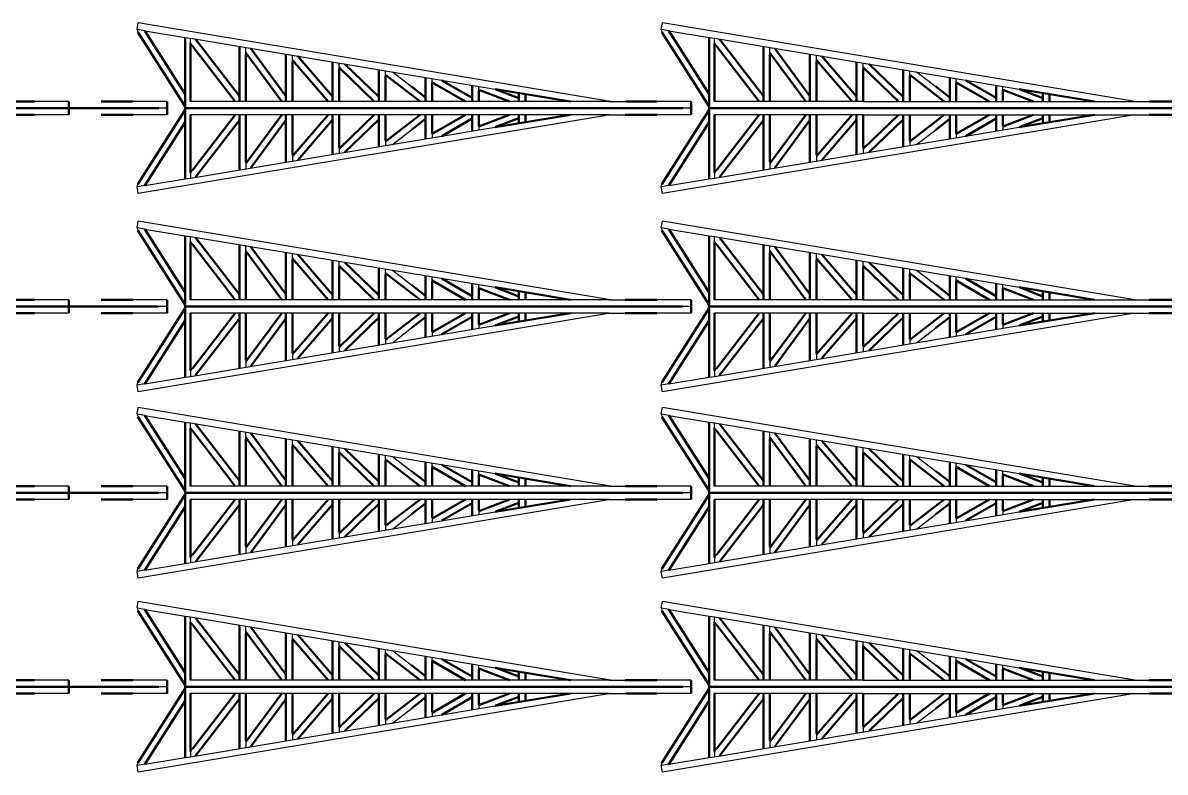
# Model space of a CAD drawing. Header units: centimetres. Extents: x 87 to 195, y 102 to 162.
# Drawn here: x 134.23 to 146.09, y 132.76 to 140.54 of the extents above; entities that cross this region are included whole.
import ezdxf

# ---------------------------------------------------------------- set-up
doc = ezdxf.new("R2010")
doc.units = ezdxf.units.CM

msp = doc.modelspace()

# ---------------------------------------------------------------- linework, layer by layer
for p, q in [((135.418, 140.47), (135.429, 140.538)), ((135.418, 140.47), (135.424, 140.442)), ((135.418, 140.468), (135.418, 140.468)), ((135.497, 140.455), (135.418, 140.468)), ((140.333, 139.721), (135.429, 140.538)), ((135.497, 140.455), (135.914, 140.386)), ((140.859, 140.47), (140.871, 140.538)), ((140.859, 140.47), (140.866, 140.442)), ((140.86, 140.468), (140.86, 140.468)), ((140.939, 140.455), (140.86, 140.468)), ((145.775, 139.721), (140.871, 140.538)), ((140.939, 140.455), (141.356, 140.386)), ((135.914, 140.386), (135.971, 140.378)), ((135.971, 140.322), (135.971, 140.378)), ((135.971, 140.378), (139.134, 139.851)), ((135.971, 140.322), (135.994, 140.293)), ((136.021, 140.37), (136.023, 140.368)), ((141.356, 140.386), (141.413, 140.378)), ((141.413, 140.322), (141.413, 140.378)), ((141.413, 140.378), (144.576, 139.851)), ((141.413, 140.322), (141.436, 140.293)), ((141.463, 140.37), (141.465, 140.368)), ((136.478, 140.292), (136.478, 140.294)), ((136.546, 140.209), (136.546, 140.282)), ((136.595, 140.274), (136.596, 140.272)), ((136.961, 140.211), (136.961, 140.213)), ((141.919, 140.292), (141.919, 140.294)), ((141.988, 140.209), (141.988, 140.282)), ((142.036, 140.274), (142.038, 140.272)), ((142.403, 140.211), (142.403, 140.213)), ((137.03, 140.136), (137.03, 140.202)), ((137.083, 140.193), (137.085, 140.191)), ((137.445, 140.131), (137.445, 140.132)), ((137.513, 140.062), (137.513, 140.121)), ((137.573, 140.111), (137.575, 140.109)), ((142.471, 140.136), (142.471, 140.202)), ((142.524, 140.193), (142.526, 140.191)), ((142.886, 140.131), (142.886, 140.132)), ((142.955, 140.062), (142.955, 140.121)), ((143.015, 140.111), (143.017, 140.109)), ((137.928, 140.05), (137.928, 140.052)), ((137.997, 139.988), (137.997, 140.04)), ((138.069, 140.028), (138.267, 139.876)), ((138.412, 139.969), (138.412, 139.971)), ((143.37, 140.05), (143.37, 140.052)), ((143.439, 139.988), (143.439, 140.04)), ((143.51, 140.028), (143.709, 139.876)), ((143.854, 139.969), (143.854, 139.971)), ((138.481, 139.914), (138.481, 139.96)), ((138.577, 139.944), (138.582, 139.941)), ((138.896, 139.889), (138.896, 139.891)), ((138.964, 139.838), (138.964, 139.879)), ((139.134, 139.851), (139.143, 139.847)), ((143.922, 139.914), (143.922, 139.96)), ((144.019, 139.944), (144.023, 139.941)), ((144.337, 139.889), (144.337, 139.891)), ((144.406, 139.838), (144.406, 139.879)), ((144.576, 139.851), (144.585, 139.847)), ((134.707, 139.721), (134.35, 139.721)), ((134.707, 139.652), (134.619, 139.652)), ((134.707, 139.718), (134.707, 139.721)), ((134.707, 139.655), (134.707, 139.649)), ((135.73, 139.721), (135.373, 139.721)), ((135.73, 139.652), (135.642, 139.652)), ((135.73, 139.718), (135.73, 139.721)), ((135.73, 139.655), (135.73, 139.649)), ((135.914, 139.67), (135.914, 139.675)), ((135.914, 139.634), (135.914, 139.629)), ((135.971, 139.718), (135.971, 139.721)), ((137.388, 139.721), (135.971, 139.721)), ((137.4, 139.721), (137.388, 139.721)), ((140.316, 139.721), (137.4, 139.721)), ((137.513, 139.721), (137.511, 139.721)), ((140.316, 139.721), (140.485, 139.721)), ((141.171, 139.721), (140.814, 139.721)), ((141.171, 139.652), (141.083, 139.652)), ((141.171, 139.718), (141.171, 139.721)), ((141.171, 139.655), (141.171, 139.649)), ((141.356, 139.67), (141.356, 139.675)), ((141.356, 139.634), (141.356, 139.629)), ((141.413, 139.718), (141.413, 139.721)), ((142.83, 139.721), (141.413, 139.721)), ((142.841, 139.721), (142.83, 139.721)), ((142.952, 139.721), (142.841, 139.721)), ((142.955, 139.721), (142.952, 139.721)), ((142.955, 139.721), (145.758, 139.721)), ((145.758, 139.721), (145.927, 139.721)), ((134.707, 139.583), (134.35, 139.583)), ((134.707, 139.586), (134.707, 139.583)), ((135.73, 139.583), (135.373, 139.583)), ((140.333, 139.583), (135.429, 138.766)), ((135.73, 139.586), (135.73, 139.583)), ((135.971, 139.586), (135.971, 139.583)), ((137.388, 139.583), (135.971, 139.583)), ((137.4, 139.583), (137.388, 139.583)), ((140.316, 139.583), (137.4, 139.583)), ((137.513, 139.583), (137.511, 139.583)), ((140.316, 139.583), (140.485, 139.583)), ((141.171, 139.583), (140.814, 139.583)), ((145.775, 139.583), (140.871, 138.766)), ((141.171, 139.586), (141.171, 139.583)), ((141.413, 139.586), (141.413, 139.583)), ((142.83, 139.583), (141.413, 139.583)), ((142.841, 139.583), (142.83, 139.583)), ((142.952, 139.583), (142.841, 139.583)), ((142.955, 139.583), (142.952, 139.583)), ((142.955, 139.583), (145.758, 139.583)), ((145.758, 139.583), (145.927, 139.583)), ((135.971, 138.926), (139.134, 139.453)), ((138.069, 139.276), (138.267, 139.428)), ((138.481, 139.39), (138.481, 139.344)), ((138.896, 139.415), (138.896, 139.413)), ((138.964, 139.466), (138.964, 139.425)), ((139.134, 139.453), (139.143, 139.457)), ((141.413, 138.926), (144.576, 139.453)), ((143.51, 139.276), (143.709, 139.428)), ((143.922, 139.39), (143.922, 139.344)), ((144.337, 139.415), (144.337, 139.413)), ((144.406, 139.466), (144.406, 139.425)), ((144.576, 139.453), (144.585, 139.457)), ((137.997, 139.316), (137.997, 139.264)), ((138.412, 139.335), (138.412, 139.333)), ((138.577, 139.36), (138.582, 139.363)), ((143.439, 139.316), (143.439, 139.264)), ((143.854, 139.335), (143.854, 139.333)), ((144.019, 139.36), (144.023, 139.363)), ((137.03, 139.168), (137.03, 139.102)), ((137.445, 139.173), (137.445, 139.172)), ((137.513, 139.242), (137.513, 139.183)), ((137.573, 139.193), (137.575, 139.195)), ((137.928, 139.254), (137.928, 139.252)), ((142.471, 139.168), (142.471, 139.102)), ((142.886, 139.173), (142.886, 139.172)), ((142.955, 139.242), (142.955, 139.183)), ((143.015, 139.193), (143.017, 139.195)), ((143.37, 139.254), (143.37, 139.252)), ((136.546, 139.095), (136.546, 139.022)), ((136.595, 139.03), (136.596, 139.032)), ((136.961, 139.093), (136.961, 139.091)), ((137.083, 139.111), (137.085, 139.113)), ((141.988, 139.095), (141.988, 139.022)), ((142.036, 139.03), (142.038, 139.032)), ((142.403, 139.093), (142.403, 139.091)), ((142.524, 139.111), (142.526, 139.113)), ((135.497, 138.849), (135.914, 138.918)), ((135.914, 138.918), (135.971, 138.926)), ((135.971, 138.982), (135.994, 139.011)), ((135.971, 138.982), (135.971, 138.926)), ((136.021, 138.934), (136.023, 138.936)), ((136.478, 139.012), (136.478, 139.01)), ((140.939, 138.849), (141.356, 138.918)), ((141.356, 138.918), (141.413, 138.926)), ((141.413, 138.982), (141.436, 139.011)), ((141.413, 138.982), (141.413, 138.926)), ((141.463, 138.934), (141.465, 138.936)), ((141.919, 139.012), (141.919, 139.01)), ((135.418, 138.834), (135.424, 138.862)), ((135.497, 138.849), (135.418, 138.836)), ((135.418, 138.836), (135.418, 138.836)), ((135.429, 138.766), (135.418, 138.834)), ((140.859, 138.834), (140.866, 138.862)), ((140.871, 138.766), (140.859, 138.834)), ((140.939, 138.849), (140.86, 138.836)), ((140.86, 138.836), (140.86, 138.836)), ((135.418, 138.411), (135.429, 138.479)), ((140.333, 137.662), (135.429, 138.479)), ((140.859, 138.411), (140.871, 138.479)), ((145.775, 137.662), (140.871, 138.479)), ((135.418, 138.409), (135.418, 138.409)), ((135.418, 138.409), (135.424, 138.383)), ((135.497, 138.396), (135.418, 138.409)), ((135.497, 138.396), (135.914, 138.327)), ((135.914, 138.327), (135.971, 138.319)), ((135.971, 138.264), (135.971, 138.319)), ((135.971, 138.319), (139.134, 137.792)), ((136.021, 138.311), (136.023, 138.309)), ((140.86, 138.409), (140.86, 138.409)), ((140.86, 138.409), (140.866, 138.383)), ((140.939, 138.396), (140.86, 138.409)), ((140.939, 138.396), (141.356, 138.327)), ((141.356, 138.327), (141.413, 138.319)), ((141.413, 138.264), (141.413, 138.319)), ((141.413, 138.319), (144.576, 137.792)), ((141.463, 138.311), (141.465, 138.309)), ((135.971, 138.264), (135.994, 138.234)), ((136.478, 138.233), (136.478, 138.235)), ((136.546, 138.15), (136.546, 138.223)), ((136.595, 138.215), (136.596, 138.213)), ((141.413, 138.264), (141.436, 138.234)), ((141.919, 138.233), (141.919, 138.235)), ((141.988, 138.15), (141.988, 138.223)), ((142.036, 138.215), (142.038, 138.213)), ((136.961, 138.152), (136.961, 138.154)), ((137.03, 138.077), (137.03, 138.143)), ((137.083, 138.134), (137.085, 138.132)), ((137.445, 138.072), (137.445, 138.074)), ((142.403, 138.152), (142.403, 138.154)), ((142.471, 138.077), (142.471, 138.143)), ((142.524, 138.134), (142.526, 138.132)), ((142.886, 138.072), (142.886, 138.074)), ((137.513, 138.003), (137.513, 138.062)), ((137.573, 138.052), (137.575, 138.05)), ((137.928, 137.991), (137.928, 137.993)), ((137.997, 137.929), (137.997, 137.982)), ((138.069, 137.97), (138.267, 137.817)), ((142.955, 138.003), (142.955, 138.062)), ((143.015, 138.052), (143.017, 138.05)), ((143.37, 137.991), (143.37, 137.993)), ((143.439, 137.929), (143.439, 137.982)), ((143.51, 137.97), (143.709, 137.817)), ((138.412, 137.91), (138.412, 137.912)), ((138.481, 137.855), (138.481, 137.901)), ((138.577, 137.885), (138.582, 137.882)), ((138.896, 137.83), (138.896, 137.832)), ((143.854, 137.91), (143.854, 137.912)), ((143.922, 137.855), (143.922, 137.901)), ((144.019, 137.885), (144.023, 137.882)), ((144.337, 137.83), (144.337, 137.832)), ((138.964, 137.779), (138.964, 137.82)), ((139.134, 137.792), (139.143, 137.789)), ((144.406, 137.779), (144.406, 137.82)), ((144.576, 137.792), (144.585, 137.789)), ((134.707, 137.662), (134.35, 137.662)), ((134.707, 137.659), (134.707, 137.662)), ((134.707, 137.596), (134.707, 137.59)), ((135.73, 137.662), (135.373, 137.662)), ((135.73, 137.659), (135.73, 137.662)), ((135.73, 137.596), (135.73, 137.59)), ((135.914, 137.611), (135.914, 137.616)), ((135.971, 137.659), (135.971, 137.662)), ((137.388, 137.662), (135.971, 137.662)), ((137.4, 137.662), (137.388, 137.662)), ((140.316, 137.662), (137.4, 137.662)), ((137.513, 137.662), (137.511, 137.662)), ((140.316, 137.662), (140.485, 137.662)), ((141.171, 137.662), (140.814, 137.662)), ((141.171, 137.659), (141.171, 137.662)), ((141.171, 137.596), (141.171, 137.59)), ((141.356, 137.611), (141.356, 137.616)), ((141.413, 137.659), (141.413, 137.662)), ((142.83, 137.662), (141.413, 137.662)), ((142.841, 137.662), (142.83, 137.662)), ((142.952, 137.662), (142.841, 137.662)), ((142.955, 137.662), (142.952, 137.662)), ((142.955, 137.662), (145.758, 137.662)), ((145.758, 137.662), (145.927, 137.662)), ((134.707, 137.525), (134.35, 137.525)), ((134.707, 137.593), (134.619, 137.593)), ((134.707, 137.527), (134.707, 137.525)), ((135.73, 137.525), (135.373, 137.525)), ((140.333, 137.525), (135.429, 136.707)), ((135.73, 137.593), (135.642, 137.593)), ((135.73, 137.527), (135.73, 137.525)), ((135.914, 137.575), (135.914, 137.57)), ((135.971, 137.527), (135.971, 137.525)), ((137.388, 137.525), (135.971, 137.525)), ((137.4, 137.525), (137.388, 137.525)), ((140.316, 137.525), (137.4, 137.525)), ((137.513, 137.525), (137.511, 137.525)), ((140.316, 137.525), (140.485, 137.525)), ((141.171, 137.525), (140.814, 137.525)), ((145.775, 137.525), (140.871, 136.707)), ((141.171, 137.593), (141.083, 137.593)), ((141.171, 137.527), (141.171, 137.525)), ((141.356, 137.575), (141.356, 137.57)), ((141.413, 137.527), (141.413, 137.525)), ((142.83, 137.525), (141.413, 137.525)), ((142.841, 137.525), (142.83, 137.525)), ((142.952, 137.525), (142.841, 137.525)), ((142.955, 137.525), (142.952, 137.525)), ((142.955, 137.525), (145.758, 137.525)), ((145.758, 137.525), (145.927, 137.525)), ((135.971, 136.867), (139.134, 137.394)), ((138.069, 137.217), (138.267, 137.37)), ((138.964, 137.407), (138.964, 137.366)), ((139.134, 137.394), (139.143, 137.398)), ((141.413, 136.867), (144.576, 137.394)), ((143.51, 137.217), (143.709, 137.37)), ((144.406, 137.407), (144.406, 137.366)), ((144.576, 137.394), (144.585, 137.398)), ((137.997, 137.257), (137.997, 137.205)), ((138.412, 137.276), (138.412, 137.274)), ((138.481, 137.331), (138.481, 137.285)), ((138.577, 137.301), (138.582, 137.304)), ((138.896, 137.356), (138.896, 137.354)), ((143.439, 137.257), (143.439, 137.205)), ((143.854, 137.276), (143.854, 137.274)), ((143.922, 137.331), (143.922, 137.285)), ((144.019, 137.301), (144.023, 137.304)), ((144.337, 137.356), (144.337, 137.354)), ((137.513, 137.183), (137.513, 137.124)), ((137.573, 137.134), (137.575, 137.136)), ((137.928, 137.195), (137.928, 137.193)), ((142.955, 137.183), (142.955, 137.124)), ((143.015, 137.134), (143.017, 137.136)), ((143.37, 137.195), (143.37, 137.193)), ((136.546, 137.036), (136.546, 136.963)), ((136.961, 137.034), (136.961, 137.032)), ((137.03, 137.109), (137.03, 137.044)), ((137.083, 137.052), (137.085, 137.055)), ((137.445, 137.115), (137.445, 137.113)), ((141.988, 137.036), (141.988, 136.963)), ((142.403, 137.034), (142.403, 137.032)), ((142.471, 137.109), (142.471, 137.044)), ((142.524, 137.052), (142.526, 137.055)), ((142.886, 137.115), (142.886, 137.113)), ((135.971, 136.923), (135.994, 136.952)), ((135.971, 136.923), (135.971, 136.867)), ((136.478, 136.953), (136.478, 136.952)), ((136.595, 136.971), (136.596, 136.973)), ((141.413, 136.923), (141.436, 136.952)), ((141.413, 136.923), (141.413, 136.867)), ((141.919, 136.953), (141.919, 136.952)), ((142.036, 136.971), (142.038, 136.973)), ((135.418, 136.775), (135.424, 136.803)), ((135.497, 136.79), (135.418, 136.777)), ((135.418, 136.777), (135.418, 136.777)), ((135.429, 136.707), (135.418, 136.775)), ((135.497, 136.79), (135.914, 136.859)), ((135.914, 136.859), (135.971, 136.867)), ((136.021, 136.875), (136.023, 136.878)), ((140.859, 136.775), (140.866, 136.803)), ((140.871, 136.707), (140.859, 136.775)), ((140.939, 136.79), (140.86, 136.777)), ((140.86, 136.777), (140.86, 136.777)), ((140.939, 136.79), (141.356, 136.859)), ((141.356, 136.859), (141.413, 136.867)), ((141.463, 136.875), (141.465, 136.878)), ((135.418, 136.477), (135.429, 136.545)), ((140.333, 135.727), (135.429, 136.545)), ((140.859, 136.477), (140.871, 136.545)), ((145.775, 135.727), (140.871, 136.545)), ((135.418, 136.477), (135.418, 136.475)), ((135.418, 136.475), (135.418, 136.475)), ((135.418, 136.475), (135.424, 136.448)), ((135.497, 136.462), (135.418, 136.475)), ((135.497, 136.462), (135.914, 136.392)), ((140.859, 136.477), (140.86, 136.475)), ((140.86, 136.475), (140.86, 136.475)), ((140.86, 136.475), (140.866, 136.448)), ((140.939, 136.462), (140.86, 136.475)), ((140.939, 136.462), (141.356, 136.392)), ((135.914, 136.392), (135.971, 136.385)), ((135.971, 136.329), (135.971, 136.385)), ((135.971, 136.385), (139.134, 135.858)), ((135.971, 136.329), (135.994, 136.299)), ((136.021, 136.376), (136.023, 136.374)), ((136.478, 136.298), (136.478, 136.3)), ((141.356, 136.392), (141.413, 136.385)), ((141.413, 136.329), (141.413, 136.385)), ((141.413, 136.385), (144.576, 135.858)), ((141.413, 136.329), (141.436, 136.299)), ((141.463, 136.376), (141.465, 136.374)), ((141.919, 136.298), (141.919, 136.3)), ((136.546, 136.216), (136.546, 136.289)), ((136.595, 136.281), (136.596, 136.279)), ((136.961, 136.218), (136.961, 136.22)), ((137.03, 136.143), (137.03, 136.208)), ((137.083, 136.2), (137.085, 136.197)), ((141.988, 136.216), (141.988, 136.289)), ((142.036, 136.281), (142.038, 136.279)), ((142.403, 136.218), (142.403, 136.22)), ((142.471, 136.143), (142.471, 136.208)), ((142.524, 136.2), (142.526, 136.197)), ((137.445, 136.137), (137.445, 136.139)), ((137.513, 136.069), (137.513, 136.128)), ((137.573, 136.118), (137.575, 136.115)), ((137.928, 136.057), (137.928, 136.059)), ((142.886, 136.137), (142.886, 136.139)), ((142.955, 136.069), (142.955, 136.128)), ((143.015, 136.118), (143.017, 136.115)), ((143.37, 136.057), (143.37, 136.059)), ((137.997, 135.995), (137.997, 136.047)), ((138.069, 136.035), (138.267, 135.882)), ((138.412, 135.976), (138.412, 135.978)), ((138.481, 135.92), (138.481, 135.967)), ((138.577, 135.95), (138.582, 135.948)), ((143.439, 135.995), (143.439, 136.047)), ((143.51, 136.035), (143.709, 135.882)), ((143.854, 135.976), (143.854, 135.978)), ((143.922, 135.92), (143.922, 135.967)), ((144.019, 135.95), (144.023, 135.948)), ((138.896, 135.895), (138.896, 135.897)), ((138.964, 135.845), (138.964, 135.886)), ((139.134, 135.858), (139.143, 135.854)), ((144.337, 135.895), (144.337, 135.897)), ((144.406, 135.845), (144.406, 135.886)), ((144.576, 135.858), (144.585, 135.854)), ((134.707, 135.727), (134.35, 135.727)), ((134.707, 135.724), (134.707, 135.727)), ((135.73, 135.727), (135.373, 135.727)), ((135.73, 135.724), (135.73, 135.727)), ((135.971, 135.724), (135.971, 135.727)), ((137.388, 135.727), (135.971, 135.727)), ((137.4, 135.727), (137.388, 135.727)), ((140.316, 135.727), (137.4, 135.727)), ((137.513, 135.727), (137.511, 135.727)), ((140.316, 135.727), (140.485, 135.727)), ((141.171, 135.727), (140.814, 135.727)), ((141.171, 135.724), (141.171, 135.727)), ((141.413, 135.724), (141.413, 135.727)), ((142.83, 135.727), (141.413, 135.727)), ((142.841, 135.727), (142.83, 135.727)), ((142.952, 135.727), (142.841, 135.727)), ((142.955, 135.727), (142.952, 135.727)), ((142.955, 135.727), (145.758, 135.727)), ((145.758, 135.727), (145.927, 135.727)), ((134.707, 135.59), (134.35, 135.59)), ((134.707, 135.659), (134.619, 135.659)), ((134.707, 135.662), (134.707, 135.656)), ((134.707, 135.593), (134.707, 135.59)), ((135.73, 135.59), (135.373, 135.59)), ((140.333, 135.59), (135.429, 134.773)), ((135.73, 135.659), (135.642, 135.659)), ((135.73, 135.662), (135.73, 135.656)), ((135.73, 135.593), (135.73, 135.59)), ((135.914, 135.677), (135.914, 135.682)), ((135.914, 135.641), (135.914, 135.636)), ((135.971, 135.593), (135.971, 135.59)), ((137.388, 135.59), (135.971, 135.59)), ((137.4, 135.59), (137.388, 135.59)), ((140.316, 135.59), (137.4, 135.59)), ((137.513, 135.59), (137.511, 135.59)), ((140.316, 135.59), (140.485, 135.59)), ((141.171, 135.59), (140.814, 135.59)), ((145.775, 135.59), (140.871, 134.773)), ((141.171, 135.659), (141.083, 135.659)), ((141.171, 135.662), (141.171, 135.656)), ((141.171, 135.593), (141.171, 135.59)), ((141.356, 135.677), (141.356, 135.682)), ((141.356, 135.641), (141.356, 135.636)), ((141.413, 135.593), (141.413, 135.59)), ((142.83, 135.59), (141.413, 135.59)), ((142.841, 135.59), (142.83, 135.59)), ((142.952, 135.59), (142.841, 135.59)), ((142.955, 135.59), (142.952, 135.59)), ((142.955, 135.59), (145.758, 135.59)), ((145.758, 135.59), (145.927, 135.59)), ((135.971, 134.933), (139.134, 135.46)), ((138.964, 135.473), (138.964, 135.431)), ((139.134, 135.46), (139.143, 135.463)), ((141.413, 134.933), (144.576, 135.46)), ((144.406, 135.473), (144.406, 135.431)), ((144.576, 135.46), (144.585, 135.463)), ((138.069, 135.282), (138.267, 135.435)), ((138.412, 135.341), (138.412, 135.339)), ((138.481, 135.397), (138.481, 135.351)), ((138.577, 135.367), (138.582, 135.37)), ((138.896, 135.422), (138.896, 135.42)), ((143.51, 135.282), (143.709, 135.435)), ((143.854, 135.341), (143.854, 135.339)), ((143.922, 135.397), (143.922, 135.351)), ((144.019, 135.367), (144.023, 135.37)), ((144.337, 135.422), (144.337, 135.42)), ((137.513, 135.248), (137.513, 135.19)), ((137.928, 135.261), (137.928, 135.259)), ((137.997, 135.322), (137.997, 135.27)), ((142.955, 135.248), (142.955, 135.19)), ((143.37, 135.261), (143.37, 135.259)), ((143.439, 135.322), (143.439, 135.27)), ((137.03, 135.175), (137.03, 135.109)), ((137.083, 135.118), (137.085, 135.12)), ((137.445, 135.18), (137.445, 135.178)), ((137.573, 135.2), (137.575, 135.202)), ((142.471, 135.175), (142.471, 135.109)), ((142.524, 135.118), (142.526, 135.12)), ((142.886, 135.18), (142.886, 135.178)), ((143.015, 135.2), (143.017, 135.202)), ((135.971, 134.988), (135.994, 135.018)), ((135.971, 134.988), (135.971, 134.933)), ((136.478, 135.019), (136.478, 135.017)), ((136.546, 135.102), (136.546, 135.029)), ((136.595, 135.037), (136.596, 135.039)), ((136.961, 135.1), (136.961, 135.098)), ((141.413, 134.988), (141.436, 135.018)), ((141.413, 134.988), (141.413, 134.933)), ((141.919, 135.019), (141.919, 135.017)), ((141.988, 135.102), (141.988, 135.029)), ((142.036, 135.037), (142.038, 135.039)), ((142.403, 135.1), (142.403, 135.098)), ((135.418, 134.842), (135.424, 134.869)), ((135.497, 134.856), (135.914, 134.925)), ((135.914, 134.925), (135.971, 134.933)), ((136.021, 134.941), (136.023, 134.943)), ((140.86, 134.842), (140.866, 134.869)), ((140.939, 134.856), (141.356, 134.925)), ((141.356, 134.925), (141.413, 134.933)), ((141.463, 134.941), (141.465, 134.943)), ((135.497, 134.856), (135.418, 134.842)), ((135.418, 134.842), (135.418, 134.842)), ((135.429, 134.773), (135.418, 134.84)), ((140.871, 134.773), (140.859, 134.84)), ((140.939, 134.856), (140.86, 134.842)), ((140.86, 134.842), (140.86, 134.842)), ((135.418, 134.462), (135.429, 134.529)), ((140.333, 133.712), (135.429, 134.529)), ((140.859, 134.462), (140.871, 134.529)), ((145.775, 133.712), (140.871, 134.529)), ((135.418, 134.46), (135.418, 134.46)), ((135.418, 134.46), (135.424, 134.433)), ((135.497, 134.447), (135.418, 134.46)), ((135.497, 134.447), (135.914, 134.377)), ((140.86, 134.46), (140.86, 134.46)), ((140.86, 134.46), (140.866, 134.433)), ((140.939, 134.447), (140.86, 134.46)), ((140.939, 134.447), (141.356, 134.377)), ((135.914, 134.377), (135.971, 134.369)), ((135.971, 134.314), (135.971, 134.369)), ((135.971, 134.369), (139.134, 133.842)), ((135.971, 134.314), (135.994, 134.284)), ((136.021, 134.361), (136.023, 134.359)), ((136.478, 134.283), (136.478, 134.285)), ((136.546, 134.2), (136.546, 134.274)), ((141.356, 134.377), (141.413, 134.369)), ((141.413, 134.314), (141.413, 134.369)), ((141.413, 134.369), (144.576, 133.842)), ((141.413, 134.314), (141.436, 134.284)), ((141.463, 134.361), (141.465, 134.359)), ((141.919, 134.283), (141.919, 134.285)), ((141.988, 134.2), (141.988, 134.274)), ((136.595, 134.266), (136.596, 134.263)), ((136.961, 134.203), (136.961, 134.204)), ((137.03, 134.127), (137.03, 134.193)), ((137.083, 134.184), (137.085, 134.182)), ((142.036, 134.266), (142.038, 134.263)), ((142.403, 134.203), (142.403, 134.204)), ((142.471, 134.127), (142.471, 134.193)), ((142.524, 134.184), (142.526, 134.182)), ((137.445, 134.122), (137.445, 134.124)), ((137.513, 134.054), (137.513, 134.112)), ((137.573, 134.102), (137.575, 134.1)), ((137.928, 134.041), (137.928, 134.043)), ((142.886, 134.122), (142.886, 134.124)), ((142.955, 134.054), (142.955, 134.112)), ((143.015, 134.102), (143.017, 134.1)), ((143.37, 134.041), (143.37, 134.043)), ((137.997, 133.98), (137.997, 134.032)), ((138.069, 134.02), (138.267, 133.867)), ((138.412, 133.961), (138.412, 133.963)), ((138.481, 133.905), (138.481, 133.951)), ((138.577, 133.935), (138.582, 133.932)), ((143.439, 133.98), (143.439, 134.032)), ((143.51, 134.02), (143.709, 133.867)), ((143.854, 133.961), (143.854, 133.963)), ((143.922, 133.905), (143.922, 133.951)), ((144.019, 133.935), (144.023, 133.932)), ((138.896, 133.88), (138.896, 133.882)), ((138.964, 133.83), (138.964, 133.871)), ((139.134, 133.842), (139.143, 133.839)), ((144.337, 133.88), (144.337, 133.882)), ((144.406, 133.83), (144.406, 133.871)), ((144.576, 133.842), (144.585, 133.839)), ((134.707, 133.712), (134.35, 133.712)), ((134.707, 133.709), (134.707, 133.712)), ((135.73, 133.712), (135.373, 133.712)), ((135.73, 133.709), (135.73, 133.712)), ((135.971, 133.709), (135.971, 133.712)), ((137.388, 133.712), (135.971, 133.712)), ((137.4, 133.712), (137.388, 133.712)), ((140.316, 133.712), (137.4, 133.712)), ((137.513, 133.712), (137.511, 133.712)), ((140.316, 133.712), (140.485, 133.712)), ((141.171, 133.712), (140.814, 133.712)), ((141.171, 133.709), (141.171, 133.712)), ((141.413, 133.709), (141.413, 133.712)), ((142.83, 133.712), (141.413, 133.712)), ((142.841, 133.712), (142.83, 133.712)), ((142.952, 133.712), (142.841, 133.712)), ((142.955, 133.712), (142.952, 133.712)), ((142.955, 133.712), (145.758, 133.712)), ((145.758, 133.712), (145.927, 133.712)), ((134.707, 133.575), (134.35, 133.575)), ((134.707, 133.643), (134.619, 133.643)), ((134.707, 133.646), (134.707, 133.641)), ((134.707, 133.578), (134.707, 133.575)), ((135.73, 133.575), (135.373, 133.575)), ((140.333, 133.575), (135.429, 132.757)), ((135.73, 133.643), (135.642, 133.643)), ((135.73, 133.646), (135.73, 133.641)), ((135.73, 133.578), (135.73, 133.575)), ((135.914, 133.661), (135.914, 133.667)), ((135.914, 133.625), (135.914, 133.62)), ((135.971, 133.578), (135.971, 133.575)), ((137.388, 133.575), (135.971, 133.575)), ((137.4, 133.575), (137.388, 133.575)), ((140.316, 133.575), (137.4, 133.575)), ((137.513, 133.575), (137.511, 133.575)), ((140.316, 133.575), (140.485, 133.575)), ((141.171, 133.575), (140.814, 133.575)), ((145.775, 133.575), (140.871, 132.757)), ((141.171, 133.643), (141.083, 133.643)), ((141.171, 133.646), (141.171, 133.641)), ((141.171, 133.578), (141.171, 133.575)), ((141.356, 133.661), (141.356, 133.667)), ((141.356, 133.625), (141.356, 133.62)), ((141.413, 133.578), (141.413, 133.575)), ((142.83, 133.575), (141.413, 133.575)), ((142.841, 133.575), (142.83, 133.575)), ((142.952, 133.575), (142.841, 133.575)), ((142.955, 133.575), (142.952, 133.575)), ((142.955, 133.575), (145.758, 133.575)), ((145.758, 133.575), (145.927, 133.575)), ((135.971, 132.917), (139.134, 133.445)), ((138.964, 133.457), (138.964, 133.416)), ((139.134, 133.445), (139.143, 133.448)), ((141.413, 132.917), (144.576, 133.445)), ((144.406, 133.457), (144.406, 133.416)), ((144.576, 133.445), (144.585, 133.448)), ((138.069, 133.267), (138.267, 133.42)), ((138.412, 133.326), (138.412, 133.324)), ((138.481, 133.382), (138.481, 133.336)), ((138.577, 133.352), (138.582, 133.354)), ((138.896, 133.407), (138.896, 133.405)), ((143.51, 133.267), (143.709, 133.42)), ((143.854, 133.326), (143.854, 133.324)), ((143.922, 133.382), (143.922, 133.336)), ((144.019, 133.352), (144.023, 133.354)), ((144.337, 133.407), (144.337, 133.405)), ((137.513, 133.233), (137.513, 133.174)), ((137.928, 133.245), (137.928, 133.244)), ((137.997, 133.307), (137.997, 133.255)), ((142.955, 133.233), (142.955, 133.174)), ((143.37, 133.245), (143.37, 133.244)), ((143.439, 133.307), (143.439, 133.255)), ((137.03, 133.16), (137.03, 133.094)), ((137.083, 133.103), (137.085, 133.105)), ((137.445, 133.165), (137.445, 133.163)), ((137.573, 133.184), (137.575, 133.187)), ((142.471, 133.16), (142.471, 133.094)), ((142.524, 133.103), (142.526, 133.105)), ((142.886, 133.165), (142.886, 133.163)), ((143.015, 133.184), (143.017, 133.187)), ((135.971, 132.973), (135.994, 133.003)), ((135.971, 132.973), (135.971, 132.917)), ((136.478, 133.004), (136.478, 133.002)), ((136.546, 133.086), (136.546, 133.013)), ((136.595, 133.021), (136.596, 133.023)), ((136.961, 133.084), (136.961, 133.082)), ((141.413, 132.973), (141.436, 133.003)), ((141.413, 132.973), (141.413, 132.917)), ((141.919, 133.004), (141.919, 133.002)), ((141.988, 133.086), (141.988, 133.013)), ((142.036, 133.021), (142.038, 133.023)), ((142.403, 133.084), (142.403, 133.082)), ((135.418, 132.827), (135.424, 132.854)), ((135.497, 132.84), (135.914, 132.91)), ((135.914, 132.91), (135.971, 132.917)), ((136.021, 132.926), (136.023, 132.928)), ((140.86, 132.827), (140.866, 132.854)), ((140.939, 132.84), (141.356, 132.91)), ((141.356, 132.91), (141.413, 132.917)), ((141.463, 132.926), (141.465, 132.928)), ((135.497, 132.84), (135.418, 132.827)), ((135.418, 132.827), (135.418, 132.827)), ((135.429, 132.757), (135.418, 132.825)), ((140.871, 132.757), (140.859, 132.825)), ((140.939, 132.84), (140.86, 132.827)), ((140.86, 132.827), (140.86, 132.827))]:
    msp.add_line(p, q)
at = {"lineweight": 50}
for p, q in [((135.424, 140.442), (135.914, 139.67)), ((135.497, 140.455), (135.914, 139.798)), ((140.866, 140.442), (141.356, 139.67)), ((140.939, 140.455), (141.356, 139.798)), ((135.914, 139.675), (135.914, 140.386)), ((135.971, 139.721), (135.971, 140.322)), ((136.023, 140.368), (136.478, 139.777)), ((141.356, 139.675), (141.356, 140.386)), ((141.413, 139.721), (141.413, 140.322)), ((141.465, 140.368), (141.919, 139.777)), ((135.994, 140.293), (136.434, 139.721)), ((136.478, 140.292), (136.478, 139.721)), ((136.546, 140.225), (136.919, 139.721)), ((136.546, 139.721), (136.546, 140.209)), ((136.596, 140.272), (136.961, 139.778)), ((136.961, 140.211), (136.961, 139.721)), ((141.436, 140.293), (141.876, 139.721)), ((141.919, 140.292), (141.919, 139.721)), ((141.988, 140.225), (142.36, 139.721)), ((141.988, 139.721), (141.988, 140.209)), ((142.038, 140.272), (142.403, 139.778)), ((142.403, 140.211), (142.403, 139.721)), ((137.03, 140.149), (137.4, 139.721)), ((137.03, 139.721), (137.03, 140.136)), ((137.085, 140.191), (137.445, 139.773)), ((137.445, 140.131), (137.445, 139.721)), ((137.575, 140.109), (137.928, 139.768)), ((142.471, 140.149), (142.841, 139.721)), ((142.471, 139.721), (142.471, 140.136)), ((142.526, 140.191), (142.886, 139.773)), ((142.886, 140.131), (142.886, 139.721)), ((143.017, 140.109), (143.37, 139.768)), ((137.513, 140.073), (137.879, 139.721)), ((137.513, 139.721), (137.513, 140.062)), ((137.928, 140.05), (137.928, 139.721)), ((137.997, 139.997), (138.356, 139.721)), ((137.997, 139.721), (137.997, 139.988)), ((138.412, 139.969), (138.412, 139.721)), ((142.955, 140.073), (143.321, 139.721)), ((142.955, 139.721), (142.955, 140.062)), ((143.37, 140.05), (143.37, 139.721)), ((143.439, 139.997), (143.797, 139.721)), ((143.439, 139.721), (143.439, 139.988)), ((143.854, 139.969), (143.854, 139.721)), ((138.267, 139.876), (138.412, 139.764)), ((138.481, 139.92), (138.827, 139.721)), ((138.481, 139.721), (138.481, 139.914)), ((138.582, 139.941), (138.896, 139.76)), ((138.896, 139.889), (138.896, 139.721)), ((139.134, 139.851), (139.916, 139.721)), ((139.143, 139.847), (139.379, 139.757)), ((143.709, 139.876), (143.854, 139.764)), ((143.922, 139.92), (144.269, 139.721)), ((143.922, 139.721), (143.922, 139.914)), ((144.023, 139.941), (144.337, 139.76)), ((144.337, 139.889), (144.337, 139.721)), ((144.576, 139.851), (145.358, 139.721)), ((144.585, 139.847), (144.821, 139.757)), ((138.964, 139.843), (139.283, 139.721)), ((138.964, 139.721), (138.964, 139.838)), ((139.379, 139.81), (139.379, 139.721)), ((139.448, 139.721), (139.448, 139.799)), ((144.406, 139.843), (144.725, 139.721)), ((144.406, 139.721), (144.406, 139.838)), ((144.821, 139.81), (144.821, 139.721)), ((144.889, 139.721), (144.889, 139.799)), ((129.45, 139.652), (135.642, 139.652)), ((134.022, 139.721), (134.35, 139.721)), ((134.707, 139.586), (134.707, 139.718)), ((135.044, 139.721), (135.373, 139.721)), ((135.424, 138.862), (135.914, 139.634)), ((135.73, 139.586), (135.73, 139.718)), ((135.914, 139.67), (135.914, 139.634)), ((135.914, 139.652), (141.083, 139.652)), ((135.914, 139.629), (135.914, 138.918)), ((140.485, 139.721), (140.814, 139.721)), ((140.866, 138.862), (141.356, 139.634)), ((141.171, 139.586), (141.171, 139.718)), ((141.356, 139.67), (141.356, 139.634)), ((141.356, 139.652), (146.525, 139.652)), ((141.356, 139.629), (141.356, 138.918)), ((145.927, 139.721), (146.256, 139.721)), ((134.022, 139.583), (134.35, 139.583)), ((135.044, 139.583), (135.373, 139.583)), ((135.497, 138.849), (135.914, 139.506)), ((135.971, 139.583), (135.971, 138.982)), ((135.994, 139.011), (136.434, 139.583)), ((136.023, 138.936), (136.478, 139.527)), ((136.478, 139.583), (136.478, 139.012)), ((136.546, 139.583), (136.546, 139.095)), ((136.546, 139.079), (136.919, 139.583)), ((136.596, 139.032), (136.961, 139.526)), ((136.961, 139.583), (136.961, 139.093)), ((137.03, 139.583), (137.03, 139.168)), ((137.03, 139.155), (137.4, 139.583)), ((137.085, 139.113), (137.445, 139.531)), ((137.445, 139.583), (137.445, 139.173)), ((137.513, 139.583), (137.513, 139.242)), ((137.513, 139.231), (137.879, 139.583)), ((137.575, 139.195), (137.928, 139.536)), ((137.928, 139.583), (137.928, 139.254)), ((137.997, 139.583), (137.997, 139.316)), ((137.997, 139.307), (138.356, 139.583)), ((138.267, 139.428), (138.412, 139.54)), ((138.412, 139.583), (138.412, 139.335)), ((138.481, 139.384), (138.827, 139.583)), ((138.481, 139.583), (138.481, 139.39)), ((138.582, 139.363), (138.896, 139.544)), ((138.896, 139.583), (138.896, 139.415)), ((138.964, 139.583), (138.964, 139.466)), ((138.964, 139.461), (139.283, 139.583)), ((139.134, 139.453), (139.916, 139.583)), ((139.143, 139.457), (139.379, 139.547)), ((139.379, 139.583), (139.379, 139.494)), ((139.448, 139.583), (139.448, 139.505)), ((140.485, 139.583), (140.814, 139.583)), ((140.939, 138.849), (141.356, 139.506)), ((141.413, 139.583), (141.413, 138.982)), ((141.436, 139.011), (141.876, 139.583)), ((141.465, 138.936), (141.919, 139.527)), ((141.919, 139.583), (141.919, 139.012)), ((141.988, 139.583), (141.988, 139.095)), ((141.988, 139.079), (142.36, 139.583)), ((142.038, 139.032), (142.403, 139.526)), ((142.403, 139.583), (142.403, 139.093)), ((142.471, 139.583), (142.471, 139.168)), ((142.471, 139.155), (142.841, 139.583)), ((142.526, 139.113), (142.886, 139.531)), ((142.886, 139.583), (142.886, 139.173)), ((142.955, 139.583), (142.955, 139.242)), ((142.955, 139.231), (143.321, 139.583)), ((143.017, 139.195), (143.37, 139.536)), ((143.37, 139.583), (143.37, 139.254)), ((143.439, 139.583), (143.439, 139.316)), ((143.439, 139.307), (143.797, 139.583)), ((143.709, 139.428), (143.854, 139.54)), ((143.854, 139.583), (143.854, 139.335)), ((143.922, 139.384), (144.269, 139.583)), ((143.922, 139.583), (143.922, 139.39)), ((144.023, 139.363), (144.337, 139.544)), ((144.337, 139.583), (144.337, 139.415)), ((144.406, 139.583), (144.406, 139.466)), ((144.406, 139.461), (144.725, 139.583)), ((144.576, 139.453), (145.358, 139.583)), ((144.585, 139.457), (144.821, 139.547)), ((144.821, 139.583), (144.821, 139.494)), ((144.889, 139.583), (144.889, 139.505)), ((145.927, 139.583), (146.256, 139.583)), ((135.424, 138.383), (135.914, 137.611)), ((135.497, 138.396), (135.914, 137.739)), ((135.914, 137.616), (135.914, 138.327)), ((136.023, 138.309), (136.478, 137.718)), ((140.866, 138.383), (141.356, 137.611)), ((140.939, 138.396), (141.356, 137.739)), ((141.356, 137.616), (141.356, 138.327)), ((141.465, 138.309), (141.919, 137.718)), ((135.971, 137.662), (135.971, 138.264)), ((135.994, 138.234), (136.434, 137.662)), ((136.478, 138.233), (136.478, 137.662)), ((136.596, 138.213), (136.961, 137.719)), ((141.413, 137.662), (141.413, 138.264)), ((141.436, 138.234), (141.876, 137.662)), ((141.919, 138.233), (141.919, 137.662)), ((142.038, 138.213), (142.403, 137.719)), ((136.546, 138.166), (136.919, 137.662)), ((136.546, 137.662), (136.546, 138.15)), ((136.961, 138.152), (136.961, 137.662)), ((137.03, 138.09), (137.4, 137.662)), ((137.03, 137.662), (137.03, 138.077)), ((137.085, 138.132), (137.445, 137.714)), ((137.445, 138.072), (137.445, 137.662)), ((141.988, 138.166), (142.36, 137.662)), ((141.988, 137.662), (141.988, 138.15)), ((142.403, 138.152), (142.403, 137.662)), ((142.471, 138.09), (142.841, 137.662)), ((142.471, 137.662), (142.471, 138.077)), ((142.526, 138.132), (142.886, 137.714)), ((142.886, 138.072), (142.886, 137.662)), ((137.513, 138.015), (137.879, 137.662)), ((137.513, 137.662), (137.513, 138.003)), ((137.575, 138.05), (137.928, 137.709)), ((137.928, 137.991), (137.928, 137.662)), ((142.955, 138.015), (143.321, 137.662)), ((142.955, 137.662), (142.955, 138.003)), ((143.017, 138.05), (143.37, 137.709)), ((143.37, 137.991), (143.37, 137.662)), ((137.997, 137.938), (138.356, 137.662)), ((137.997, 137.662), (137.997, 137.929)), ((138.412, 137.91), (138.412, 137.662)), ((138.481, 137.861), (138.827, 137.662)), ((138.481, 137.662), (138.481, 137.855)), ((138.582, 137.882), (138.896, 137.701)), ((143.439, 137.938), (143.797, 137.662)), ((143.439, 137.662), (143.439, 137.929)), ((143.854, 137.91), (143.854, 137.662)), ((143.922, 137.861), (144.269, 137.662)), ((143.922, 137.662), (143.922, 137.855)), ((144.023, 137.882), (144.337, 137.701)), ((138.267, 137.817), (138.412, 137.705)), ((138.896, 137.83), (138.896, 137.662)), ((138.964, 137.784), (139.283, 137.662)), ((138.964, 137.662), (138.964, 137.779)), ((139.134, 137.792), (139.916, 137.662)), ((139.143, 137.789), (139.379, 137.698)), ((139.379, 137.751), (139.379, 137.662)), ((139.448, 137.662), (139.448, 137.74)), ((143.709, 137.817), (143.854, 137.705)), ((144.337, 137.83), (144.337, 137.662)), ((144.406, 137.784), (144.725, 137.662)), ((144.406, 137.662), (144.406, 137.779)), ((144.576, 137.792), (145.358, 137.662)), ((144.585, 137.789), (144.821, 137.698)), ((144.821, 137.751), (144.821, 137.662)), ((144.889, 137.662), (144.889, 137.74)), ((134.022, 137.662), (134.35, 137.662)), ((134.707, 137.659), (134.707, 137.596)), ((135.044, 137.662), (135.373, 137.662)), ((135.73, 137.659), (135.73, 137.596)), ((135.914, 137.611), (135.914, 137.575)), ((140.485, 137.662), (140.814, 137.662)), ((141.171, 137.659), (141.171, 137.596)), ((141.356, 137.611), (141.356, 137.575)), ((145.927, 137.662), (146.256, 137.662)), ((129.45, 137.593), (135.642, 137.593)), ((134.022, 137.525), (134.35, 137.525)), ((134.707, 137.527), (134.707, 137.59)), ((135.044, 137.525), (135.373, 137.525)), ((135.424, 136.803), (135.914, 137.575)), ((135.73, 137.527), (135.73, 137.59)), ((135.914, 137.593), (141.083, 137.593)), ((135.914, 137.57), (135.914, 136.859)), ((135.971, 137.525), (135.971, 136.923)), ((135.994, 136.952), (136.434, 137.525)), ((136.478, 137.525), (136.478, 136.953)), ((136.546, 137.525), (136.546, 137.036)), ((136.546, 137.021), (136.919, 137.525)), ((136.961, 137.525), (136.961, 137.034)), ((137.03, 137.525), (137.03, 137.109)), ((137.03, 137.096), (137.4, 137.525)), ((137.445, 137.525), (137.445, 137.115)), ((137.513, 137.525), (137.513, 137.183)), ((137.513, 137.172), (137.879, 137.525)), ((137.575, 137.136), (137.928, 137.477)), ((137.928, 137.525), (137.928, 137.195)), ((137.997, 137.525), (137.997, 137.257)), ((137.997, 137.248), (138.356, 137.525)), ((138.267, 137.37), (138.412, 137.481)), ((138.412, 137.525), (138.412, 137.276)), ((138.481, 137.325), (138.827, 137.525)), ((138.481, 137.525), (138.481, 137.331)), ((138.582, 137.304), (138.896, 137.485)), ((138.896, 137.525), (138.896, 137.356)), ((138.964, 137.525), (138.964, 137.407)), ((138.964, 137.403), (139.283, 137.525)), ((139.134, 137.394), (139.916, 137.525)), ((139.143, 137.398), (139.379, 137.488)), ((139.379, 137.525), (139.379, 137.435)), ((139.448, 137.525), (139.448, 137.447)), ((140.485, 137.525), (140.814, 137.525)), ((140.866, 136.803), (141.356, 137.575)), ((141.171, 137.527), (141.171, 137.59)), ((141.356, 137.593), (146.525, 137.593)), ((141.356, 137.57), (141.356, 136.859)), ((141.413, 137.525), (141.413, 136.923)), ((141.436, 136.952), (141.876, 137.525)), ((141.919, 137.525), (141.919, 136.953)), ((141.988, 137.525), (141.988, 137.036)), ((141.988, 137.021), (142.36, 137.525)), ((142.403, 137.525), (142.403, 137.034)), ((142.471, 137.525), (142.471, 137.109)), ((142.471, 137.096), (142.841, 137.525)), ((142.886, 137.525), (142.886, 137.115)), ((142.955, 137.525), (142.955, 137.183)), ((142.955, 137.172), (143.321, 137.525)), ((143.017, 137.136), (143.37, 137.477)), ((143.37, 137.525), (143.37, 137.195)), ((143.439, 137.525), (143.439, 137.257)), ((143.439, 137.248), (143.797, 137.525)), ((143.709, 137.37), (143.854, 137.481)), ((143.854, 137.525), (143.854, 137.276)), ((143.922, 137.325), (144.269, 137.525)), ((143.922, 137.525), (143.922, 137.331)), ((144.023, 137.304), (144.337, 137.485)), ((144.337, 137.525), (144.337, 137.356)), ((144.406, 137.525), (144.406, 137.407)), ((144.406, 137.403), (144.725, 137.525)), ((144.576, 137.394), (145.358, 137.525)), ((144.585, 137.398), (144.821, 137.488)), ((144.821, 137.525), (144.821, 137.435)), ((144.889, 137.525), (144.889, 137.447)), ((145.927, 137.525), (146.256, 137.525)), ((135.497, 136.79), (135.914, 137.447)), ((136.023, 136.878), (136.478, 137.468)), ((136.596, 136.973), (136.961, 137.467)), ((137.085, 137.055), (137.445, 137.472)), ((140.939, 136.79), (141.356, 137.447)), ((141.465, 136.878), (141.919, 137.468)), ((142.038, 136.973), (142.403, 137.467)), ((142.526, 137.055), (142.886, 137.472)), ((135.424, 136.448), (135.914, 135.677)), ((135.497, 136.462), (135.914, 135.805)), ((140.866, 136.448), (141.356, 135.677)), ((140.939, 136.462), (141.356, 135.805)), ((135.914, 135.682), (135.914, 136.392)), ((135.971, 135.727), (135.971, 136.329)), ((135.994, 136.299), (136.434, 135.727)), ((136.023, 136.374), (136.478, 135.784)), ((136.478, 136.298), (136.478, 135.727)), ((141.356, 135.682), (141.356, 136.392)), ((141.413, 135.727), (141.413, 136.329)), ((141.436, 136.299), (141.876, 135.727)), ((141.465, 136.374), (141.919, 135.784)), ((141.919, 136.298), (141.919, 135.727)), ((136.546, 136.231), (136.919, 135.727)), ((136.546, 135.727), (136.546, 136.216)), ((136.596, 136.279), (136.961, 135.785)), ((136.961, 136.218), (136.961, 135.727)), ((137.085, 136.197), (137.445, 135.78)), ((141.988, 136.231), (142.36, 135.727)), ((141.988, 135.727), (141.988, 136.216)), ((142.038, 136.279), (142.403, 135.785)), ((142.403, 136.218), (142.403, 135.727)), ((142.526, 136.197), (142.886, 135.78)), ((137.03, 136.156), (137.4, 135.727)), ((137.03, 135.727), (137.03, 136.143)), ((137.445, 136.137), (137.445, 135.727)), ((137.513, 136.08), (137.879, 135.727)), ((137.513, 135.727), (137.513, 136.069)), ((137.575, 136.115), (137.928, 135.775)), ((137.928, 136.057), (137.928, 135.727)), ((142.471, 136.156), (142.841, 135.727)), ((142.471, 135.727), (142.471, 136.143)), ((142.886, 136.137), (142.886, 135.727)), ((142.955, 136.08), (143.321, 135.727)), ((142.955, 135.727), (142.955, 136.069)), ((143.017, 136.115), (143.37, 135.775)), ((143.37, 136.057), (143.37, 135.727)), ((137.997, 136.004), (138.356, 135.727)), ((137.997, 135.727), (137.997, 135.995)), ((138.412, 135.976), (138.412, 135.727)), ((138.582, 135.948), (138.896, 135.767)), ((143.439, 136.004), (143.797, 135.727)), ((143.439, 135.727), (143.439, 135.995)), ((143.854, 135.976), (143.854, 135.727)), ((144.023, 135.948), (144.337, 135.767)), ((138.267, 135.882), (138.412, 135.771)), ((138.481, 135.927), (138.827, 135.727)), ((138.481, 135.727), (138.481, 135.92)), ((138.896, 135.895), (138.896, 135.727)), ((138.964, 135.849), (139.283, 135.727)), ((138.964, 135.727), (138.964, 135.845)), ((139.134, 135.858), (139.916, 135.727)), ((139.143, 135.854), (139.379, 135.764)), ((139.379, 135.817), (139.379, 135.727)), ((143.709, 135.882), (143.854, 135.771)), ((143.922, 135.927), (144.269, 135.727)), ((143.922, 135.727), (143.922, 135.92)), ((144.337, 135.895), (144.337, 135.727)), ((144.406, 135.849), (144.725, 135.727)), ((144.406, 135.727), (144.406, 135.845)), ((144.576, 135.858), (145.358, 135.727)), ((144.585, 135.854), (144.821, 135.764)), ((144.821, 135.817), (144.821, 135.727)), ((134.022, 135.727), (134.35, 135.727)), ((134.707, 135.593), (134.707, 135.724)), ((135.044, 135.727), (135.373, 135.727)), ((135.73, 135.593), (135.73, 135.724)), ((139.448, 135.727), (139.448, 135.805)), ((140.485, 135.727), (140.814, 135.727)), ((141.171, 135.593), (141.171, 135.724)), ((144.889, 135.727), (144.889, 135.805)), ((145.927, 135.727), (146.256, 135.727)), ((129.45, 135.659), (135.642, 135.659)), ((134.022, 135.59), (134.35, 135.59)), ((135.044, 135.59), (135.373, 135.59)), ((135.424, 134.869), (135.914, 135.641)), ((135.914, 135.677), (135.914, 135.641)), ((135.914, 135.659), (141.083, 135.659)), ((135.914, 135.636), (135.914, 134.925)), ((135.971, 135.59), (135.971, 134.988)), ((135.994, 135.018), (136.434, 135.59)), ((136.478, 135.59), (136.478, 135.019)), ((136.546, 135.59), (136.546, 135.102)), ((136.546, 135.086), (136.919, 135.59)), ((136.961, 135.59), (136.961, 135.1)), ((137.03, 135.59), (137.03, 135.175)), ((137.03, 135.162), (137.4, 135.59)), ((137.445, 135.59), (137.445, 135.18)), ((137.513, 135.59), (137.513, 135.248)), ((137.513, 135.237), (137.879, 135.59)), ((137.928, 135.59), (137.928, 135.261)), ((137.997, 135.59), (137.997, 135.322)), ((137.997, 135.314), (138.356, 135.59)), ((138.412, 135.59), (138.412, 135.341)), ((138.481, 135.39), (138.827, 135.59)), ((138.481, 135.59), (138.481, 135.397)), ((138.896, 135.59), (138.896, 135.422)), ((138.964, 135.59), (138.964, 135.473)), ((138.964, 135.468), (139.283, 135.59)), ((139.134, 135.46), (139.916, 135.59)), ((139.379, 135.59), (139.379, 135.501)), ((139.448, 135.59), (139.448, 135.512)), ((140.485, 135.59), (140.814, 135.59)), ((140.866, 134.869), (141.356, 135.641)), ((141.356, 135.677), (141.356, 135.641)), ((141.356, 135.659), (146.525, 135.659)), ((141.356, 135.636), (141.356, 134.925)), ((141.413, 135.59), (141.413, 134.988)), ((141.436, 135.018), (141.876, 135.59)), ((141.919, 135.59), (141.919, 135.019)), ((141.988, 135.59), (141.988, 135.102)), ((141.988, 135.086), (142.36, 135.59)), ((142.403, 135.59), (142.403, 135.1)), ((142.471, 135.59), (142.471, 135.175)), ((142.471, 135.162), (142.841, 135.59)), ((142.886, 135.59), (142.886, 135.18)), ((142.955, 135.59), (142.955, 135.248)), ((142.955, 135.237), (143.321, 135.59)), ((143.37, 135.59), (143.37, 135.261)), ((143.439, 135.59), (143.439, 135.322)), ((143.439, 135.314), (143.797, 135.59)), ((143.854, 135.59), (143.854, 135.341)), ((143.922, 135.39), (144.269, 135.59)), ((143.922, 135.59), (143.922, 135.397)), ((144.337, 135.59), (144.337, 135.422)), ((144.406, 135.59), (144.406, 135.473)), ((144.406, 135.468), (144.725, 135.59)), ((144.576, 135.46), (145.358, 135.59)), ((144.821, 135.59), (144.821, 135.501)), ((144.889, 135.59), (144.889, 135.512)), ((145.927, 135.59), (146.256, 135.59)), ((135.497, 134.856), (135.914, 135.513)), ((136.023, 134.943), (136.478, 135.534)), ((136.596, 135.039), (136.961, 135.532)), ((137.085, 135.12), (137.445, 135.538)), ((137.575, 135.202), (137.928, 135.543)), ((138.267, 135.435), (138.412, 135.547)), ((138.582, 135.37), (138.896, 135.551)), ((139.143, 135.463), (139.379, 135.553)), ((140.939, 134.856), (141.356, 135.513)), ((141.465, 134.943), (141.919, 135.534)), ((142.038, 135.039), (142.403, 135.532)), ((142.526, 135.12), (142.886, 135.538)), ((143.017, 135.202), (143.37, 135.543)), ((143.709, 135.435), (143.854, 135.547)), ((144.023, 135.37), (144.337, 135.551)), ((144.585, 135.463), (144.821, 135.553)), ((135.424, 134.433), (135.914, 133.661)), ((135.497, 134.447), (135.914, 133.789)), ((140.866, 134.433), (141.356, 133.661)), ((140.939, 134.447), (141.356, 133.789)), ((135.914, 133.667), (135.914, 134.377)), ((135.971, 133.712), (135.971, 134.314)), ((135.994, 134.284), (136.434, 133.712)), ((136.023, 134.359), (136.478, 133.768)), ((136.478, 134.283), (136.478, 133.712)), ((141.356, 133.667), (141.356, 134.377)), ((141.413, 133.712), (141.413, 134.314)), ((141.436, 134.284), (141.876, 133.712)), ((141.465, 134.359), (141.919, 133.768)), ((141.919, 134.283), (141.919, 133.712)), ((136.546, 134.216), (136.919, 133.712)), ((136.546, 133.712), (136.546, 134.2)), ((136.596, 134.263), (136.961, 133.77)), ((136.961, 134.203), (136.961, 133.712)), ((137.085, 134.182), (137.445, 133.764)), ((141.988, 134.216), (142.36, 133.712)), ((141.988, 133.712), (141.988, 134.2)), ((142.038, 134.263), (142.403, 133.77)), ((142.403, 134.203), (142.403, 133.712)), ((142.526, 134.182), (142.886, 133.764)), ((137.03, 134.141), (137.4, 133.712)), ((137.03, 133.712), (137.03, 134.127)), ((137.445, 134.122), (137.445, 133.712)), ((137.513, 134.065), (137.879, 133.712)), ((137.513, 133.712), (137.513, 134.054)), ((137.575, 134.1), (137.928, 133.76)), ((137.928, 134.041), (137.928, 133.712)), ((142.471, 134.141), (142.841, 133.712)), ((142.471, 133.712), (142.471, 134.127)), ((142.886, 134.122), (142.886, 133.712)), ((142.955, 134.065), (143.321, 133.712)), ((142.955, 133.712), (142.955, 134.054)), ((143.017, 134.1), (143.37, 133.76)), ((143.37, 134.041), (143.37, 133.712)), ((137.997, 133.989), (138.356, 133.712)), ((137.997, 133.712), (137.997, 133.98)), ((138.412, 133.961), (138.412, 133.712)), ((138.582, 133.932), (138.896, 133.752)), ((143.439, 133.989), (143.797, 133.712)), ((143.439, 133.712), (143.439, 133.98)), ((143.854, 133.961), (143.854, 133.712)), ((144.023, 133.932), (144.337, 133.752)), ((138.267, 133.867), (138.412, 133.755)), ((138.481, 133.912), (138.827, 133.712)), ((138.481, 133.712), (138.481, 133.905)), ((138.896, 133.88), (138.896, 133.712)), ((138.964, 133.834), (139.283, 133.712)), ((138.964, 133.712), (138.964, 133.83)), ((139.134, 133.842), (139.916, 133.712)), ((139.143, 133.839), (139.379, 133.749)), ((139.379, 133.801), (139.379, 133.712)), ((143.709, 133.867), (143.854, 133.755)), ((143.922, 133.912), (144.269, 133.712)), ((143.922, 133.712), (143.922, 133.905)), ((144.337, 133.88), (144.337, 133.712)), ((144.406, 133.834), (144.725, 133.712)), ((144.406, 133.712), (144.406, 133.83)), ((144.576, 133.842), (145.358, 133.712)), ((144.585, 133.839), (144.821, 133.749)), ((144.821, 133.801), (144.821, 133.712)), ((134.022, 133.712), (134.35, 133.712)), ((134.707, 133.709), (134.707, 133.646)), ((135.044, 133.712), (135.373, 133.712)), ((135.73, 133.709), (135.73, 133.646)), ((139.448, 133.712), (139.448, 133.79)), ((140.485, 133.712), (140.814, 133.712)), ((141.171, 133.709), (141.171, 133.646)), ((144.889, 133.712), (144.889, 133.79)), ((145.927, 133.712), (146.256, 133.712)), ((129.45, 133.643), (135.642, 133.643)), ((134.022, 133.575), (134.35, 133.575)), ((134.707, 133.578), (134.707, 133.641)), ((135.044, 133.575), (135.373, 133.575)), ((135.424, 132.854), (135.914, 133.625)), ((135.73, 133.578), (135.73, 133.641)), ((135.914, 133.661), (135.914, 133.625)), ((135.914, 133.643), (141.083, 133.643)), ((135.914, 133.62), (135.914, 132.91)), ((135.971, 133.575), (135.971, 132.973)), ((135.994, 133.003), (136.434, 133.575)), ((136.478, 133.575), (136.478, 133.004)), ((136.546, 133.575), (136.546, 133.086)), ((136.546, 133.071), (136.919, 133.575)), ((136.961, 133.575), (136.961, 133.084)), ((137.03, 133.575), (137.03, 133.16)), ((137.03, 133.146), (137.4, 133.575)), ((137.445, 133.575), (137.445, 133.165)), ((137.513, 133.575), (137.513, 133.233)), ((137.513, 133.222), (137.879, 133.575)), ((137.928, 133.575), (137.928, 133.245)), ((137.997, 133.575), (137.997, 133.307)), ((137.997, 133.298), (138.356, 133.575)), ((138.412, 133.575), (138.412, 133.326)), ((138.481, 133.375), (138.827, 133.575)), ((138.481, 133.575), (138.481, 133.382)), ((138.896, 133.575), (138.896, 133.407)), ((138.964, 133.575), (138.964, 133.457)), ((138.964, 133.453), (139.283, 133.575)), ((139.134, 133.445), (139.916, 133.575)), ((139.379, 133.575), (139.379, 133.485)), ((139.448, 133.575), (139.448, 133.497)), ((140.485, 133.575), (140.814, 133.575)), ((140.866, 132.854), (141.356, 133.625)), ((141.171, 133.578), (141.171, 133.641)), ((141.356, 133.661), (141.356, 133.625)), ((141.356, 133.643), (146.525, 133.643)), ((141.356, 133.62), (141.356, 132.91)), ((141.413, 133.575), (141.413, 132.973)), ((141.436, 133.003), (141.876, 133.575)), ((141.919, 133.575), (141.919, 133.004)), ((141.988, 133.575), (141.988, 133.086)), ((141.988, 133.071), (142.36, 133.575)), ((142.403, 133.575), (142.403, 133.084)), ((142.471, 133.575), (142.471, 133.16)), ((142.471, 133.146), (142.841, 133.575)), ((142.886, 133.575), (142.886, 133.165)), ((142.955, 133.575), (142.955, 133.233)), ((142.955, 133.222), (143.321, 133.575)), ((143.37, 133.575), (143.37, 133.245)), ((143.439, 133.575), (143.439, 133.307)), ((143.439, 133.298), (143.797, 133.575)), ((143.854, 133.575), (143.854, 133.326)), ((143.922, 133.375), (144.269, 133.575)), ((143.922, 133.575), (143.922, 133.382)), ((144.337, 133.575), (144.337, 133.407)), ((144.406, 133.575), (144.406, 133.457)), ((144.406, 133.453), (144.725, 133.575)), ((144.576, 133.445), (145.358, 133.575)), ((144.821, 133.575), (144.821, 133.485)), ((144.889, 133.575), (144.889, 133.497)), ((145.927, 133.575), (146.256, 133.575)), ((135.497, 132.84), (135.914, 133.497)), ((136.023, 132.928), (136.478, 133.519)), ((136.596, 133.023), (136.961, 133.517)), ((137.085, 133.105), (137.445, 133.522)), ((137.575, 133.187), (137.928, 133.527)), ((138.267, 133.42), (138.412, 133.532)), ((138.582, 133.354), (138.896, 133.535)), ((139.143, 133.448), (139.379, 133.538)), ((140.939, 132.84), (141.356, 133.497)), ((141.465, 132.928), (141.919, 133.519)), ((142.038, 133.023), (142.403, 133.517)), ((142.526, 133.105), (142.886, 133.522)), ((143.017, 133.187), (143.37, 133.527)), ((143.709, 133.42), (143.854, 133.532)), ((144.023, 133.354), (144.337, 133.535)), ((144.585, 133.448), (144.821, 133.538))]:
    msp.add_line(p, q, dxfattribs=at)

doc.saveas('drawing.dxf')
